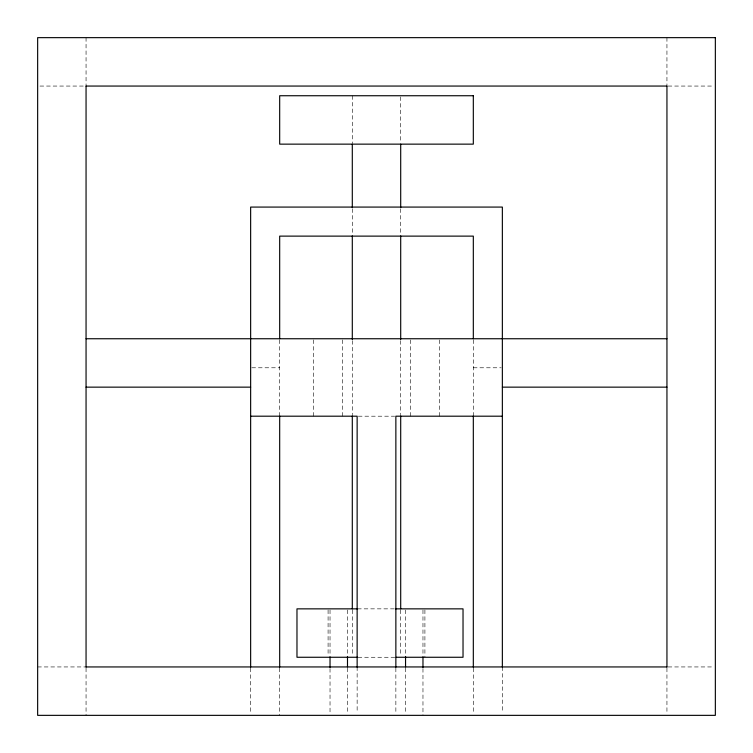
<?xml version="1.0" encoding="UTF-8"?>
<svg xmlns="http://www.w3.org/2000/svg" width="753" height="753" viewBox="0 0 753 753"><rect width="100%" height="100%" fill="white"/><g stroke="black" fill="none" stroke-linecap="round" stroke-linejoin="round"><path stroke-width="0.56" stroke-dasharray="3.77 2.82" d="M39.956 86.058L84.901 86.058M668.099 86.058L714.202 86.058M251.803 367.784L279.683 367.784M473.317 367.784L501.197 367.784M358.315 416.193L394.685 416.193M357.524 608.857L394.939 608.857M358.061 657.265L394.939 657.265M37.65 666.942L86.058 666.942M668.099 666.942L714.202 666.942M666.942 37.65L666.942 84.901M666.942 668.099L666.942 713.044M502.355 666.942L502.355 713.044M473.317 339.904L473.317 415.204M473.317 668.099L473.317 713.044M439.432 339.914L439.432 416.193M424.908 610.005L424.908 657.265M422.97 610.024L422.97 655.665M422.97 668.542L422.97 715.35M410.385 339.914L410.385 416.193M405.547 610.015L405.547 656.484M405.547 668.099L405.547 713.044M400.7 96.892L400.7 142.995M400.7 208.854L400.7 234.738M400.7 340.62L400.7 414.734M400.7 610.005L400.7 656.108M395.862 668.099L395.862 713.044M357.138 666.942L357.138 713.044M352.3 95.735L352.3 142.995M352.3 208.854L352.3 234.738M352.3 340.62L352.3 414.734M352.3 610.005L352.3 656.108M347.491 610.015L347.491 656.484M347.491 668.099L347.453 713.044M342.615 339.914L342.615 416.193M330.03 610.024L330.03 655.665M330.03 668.542L330.03 713.006M328.092 610.005L328.092 656.108M313.568 339.914L313.568 416.193M279.683 339.904L279.683 415.204M279.683 668.099L279.683 715.35M250.645 668.099L250.645 713.044M86.058 37.65L86.058 84.901M86.058 668.099L86.058 715.35"/><path stroke-width="1.13" d="M86.058 86.058L666.942 86.058M86.058 338.746L666.942 338.746M86.058 387.146L250.645 387.146M502.355 387.146L666.942 387.146M250.645 416.193L357.138 416.193L357.138 667.252M502.355 416.193L395.862 416.193L395.862 667.252M357.524 608.857L296.974 608.857L296.974 657.265L357.524 657.265M395.476 608.857L463.029 608.857L463.029 657.265L396.2 657.265M86.058 666.942L666.942 666.942M666.942 85.889L666.942 667.111M502.355 667.205L502.355 207.075L250.645 207.075L250.645 667.205M473.317 338.746L473.317 236.122L279.683 236.122L279.683 338.746M473.317 415.929L473.317 667.205M422.97 656.832L422.97 667.365M405.547 656.484L405.547 666.942M400.7 144.143L400.7 207.677M400.7 235.915L400.7 339.443M400.7 415.91L400.7 608.857M352.3 144.143L352.3 207.677M352.3 235.915L352.3 339.443M352.3 415.91L352.3 608.857M347.491 656.484L347.491 666.942M330.03 656.832L330.03 667.365M279.683 415.929L279.683 667.205M86.058 85.889L86.058 667.111M715.35 37.65L37.65 37.65L37.65 715.35L715.35 715.35L715.35 37.65M473.317 95.735L279.683 95.735L279.683 144.143L473.317 144.143L473.317 95.735"/></g></svg>
